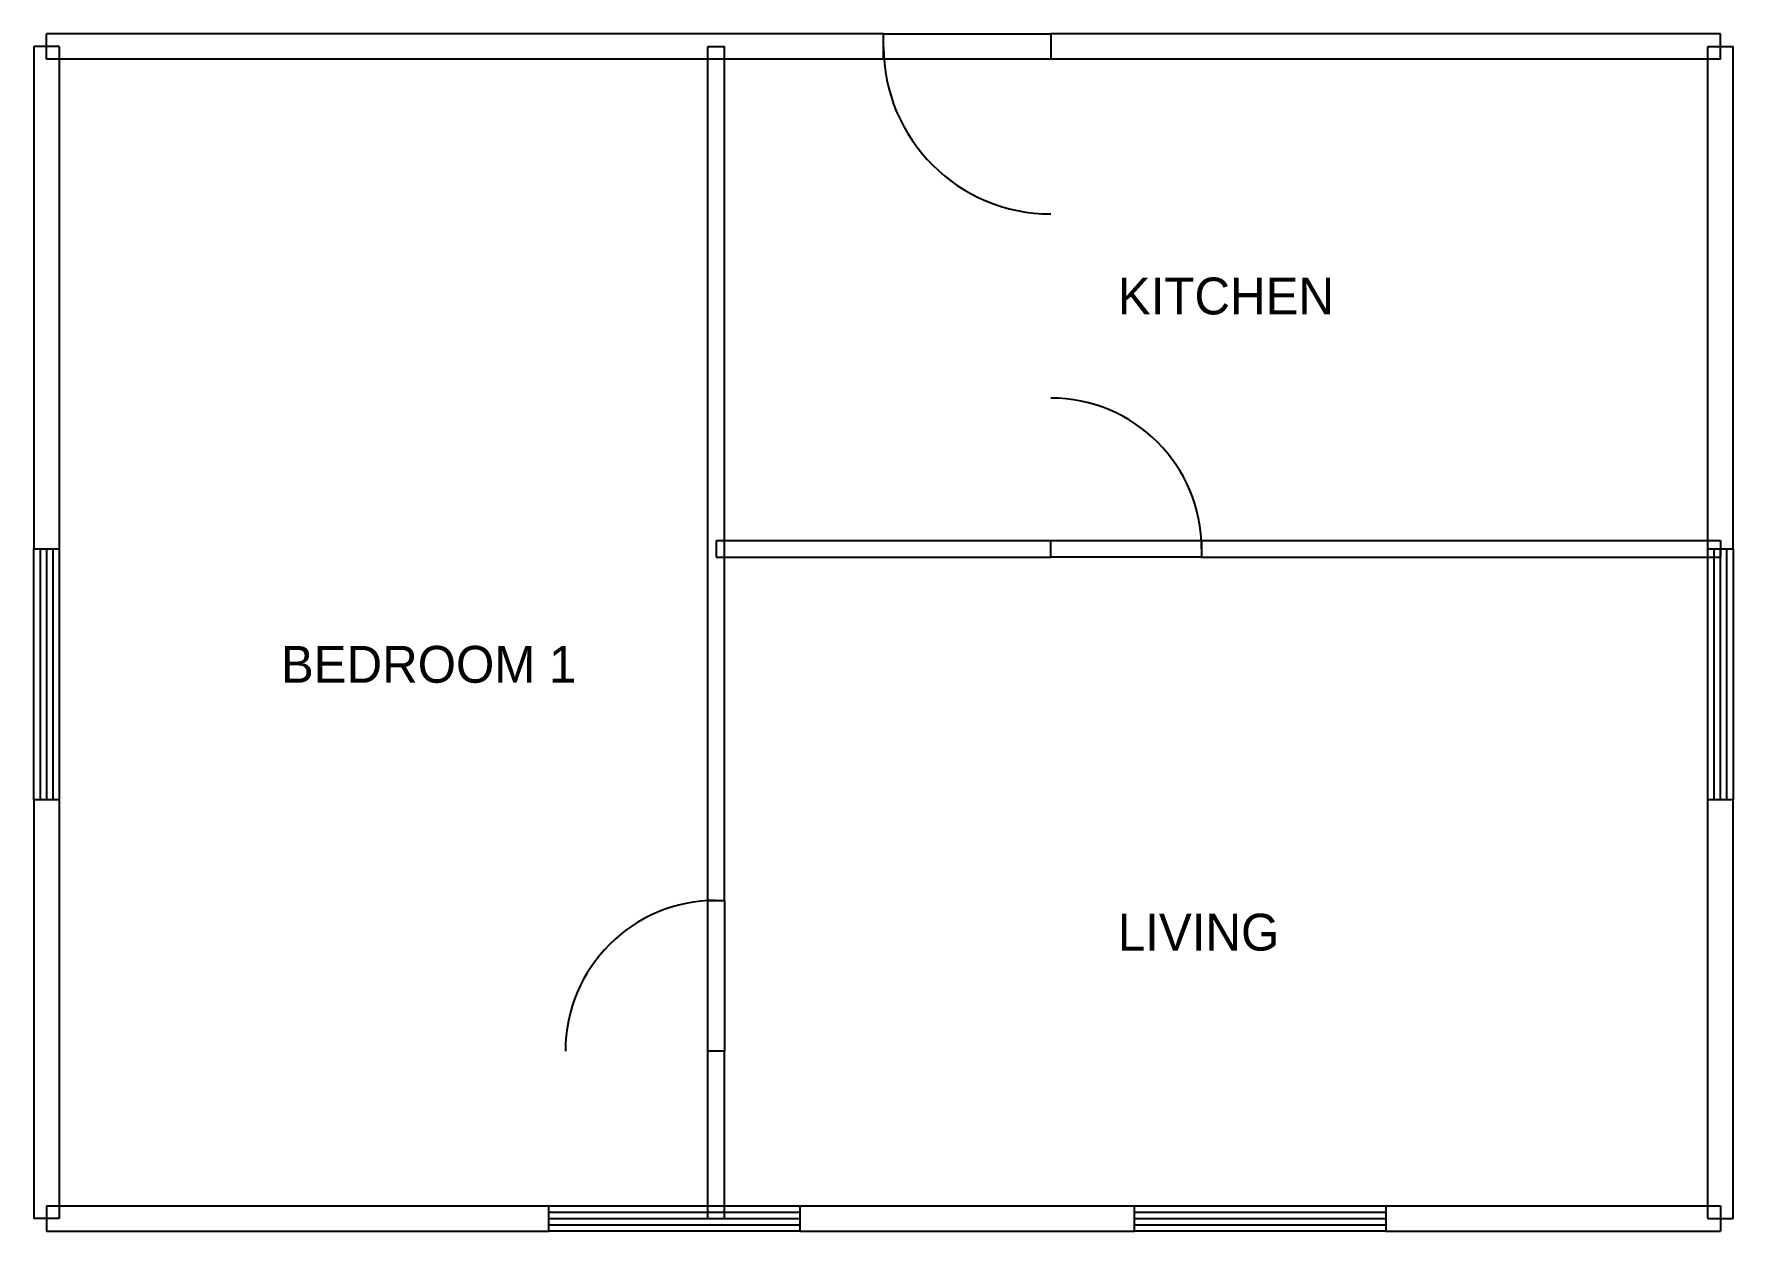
# Model space of a CAD drawing. Header units: metres. Extents: x -0.1 to 10.1, y -0.1 to 7.1.
import ezdxf

# ---------------------------------------------------------------- set-up
doc = ezdxf.new("R2010")
doc.units = ezdxf.units.M
for name, color, linetype in [('A-ANNO-TEXT', 2, 'Continuous'), ('A-DOOR', 3, 'Continuous'), ('A-GLAZ', 4, 'Continuous'), ('A-WALL', 7, 'Continuous')]:
    doc.layers.add(name, color=color, linetype=linetype)

msp = doc.modelspace()

# ---------------------------------------------------------------- linework, layer by layer
at = {"layer": 'A-DOOR'}
for points in [[(6, 6.925), (5, 6.925), (5, 7.075), (6, 7.075)], [(6, 4.05), (6.9, 4.05), (6.9, 3.95), (6, 3.95)], [(3.95, 1), (3.95, 1.9), (4.05, 1.9), (4.05, 1)]]:
    msp.add_lwpolyline(points, close=True, dxfattribs=at)
for centre, radius, start, end in [((6, 7), 1, 180, 270), ((6, 4), 0.9, 0, 90), ((4, 1), 0.9, 90, 180)]:
    msp.add_arc(centre, radius, start, end, dxfattribs=at)
at = {"layer": 'A-GLAZ'}
for p, q in [((-0.0375, 4), (-0.0375, 2.5)), ((0, 4), (0, 2.5)), ((0.0375, 4), (0.0375, 2.5)), ((9.9625, 2.5), (9.9625, 4)), ((10, 2.5), (10, 4)), ((10.0375, 2.5), (10.0375, 4)), ((3, 0.0375), (4.5, 0.0375)), ((3, 0), (4.5, 0)), ((6.5, 0.0375), (8, 0.0375)), ((6.5, 0), (8, 0)), ((3, -0.0375), (4.5, -0.0375)), ((6.5, -0.0375), (8, -0.0375))]:
    msp.add_line(p, q, dxfattribs=at)
for points in [[(0.075, 4), (0.075, 2.5), (-0.075, 2.5), (-0.075, 4)], [(9.925, 2.5), (9.925, 4), (10.075, 4), (10.075, 2.5)], [(3, 0.075), (4.5, 0.075), (4.5, -0.075), (3, -0.075)], [(6.5, 0.075), (8, 0.075), (8, -0.075), (6.5, -0.075)]]:
    msp.add_lwpolyline(points, close=True, dxfattribs=at)
at = {"layer": 'A-WALL'}
for p, q in [((5, 7.075), (0, 7.075)), ((0, 6.925), (0, 7.075)), ((10, 7.075), (6, 7.075)), ((10, 6.925), (10, 7.075)), ((-0.075, 7), (-0.075, 4)), ((0.075, 7), (-0.075, 7)), ((5, 6.925), (0, 6.925)), ((0.075, 7), (0.075, 4)), ((3.95, 1.9), (3.95, 7)), ((3.95, 7), (4.05, 7)), ((4.05, 1.9), (4.05, 7)), ((10, 6.925), (6, 6.925)), ((9.925, 4), (9.925, 7)), ((9.925, 7), (10.075, 7)), ((10.075, 4), (10.075, 7)), ((4, 4.05), (6, 4.05)), ((4, 4.05), (4, 3.95)), ((6.9, 4.05), (10, 4.05)), ((10, 4.05), (10, 3.95)), ((4, 3.95), (6, 3.95)), ((6.9, 3.95), (10, 3.95)), ((-0.075, 2.5), (-0.075, 0)), ((0.075, 2.5), (0.075, 0)), ((9.925, 0), (9.925, 2.5)), ((10.075, 0), (10.075, 2.5)), ((3.95, 0), (3.95, 1)), ((4.05, 0), (4.05, 1)), ((0.075, 0), (-0.075, 0)), ((0, 0.075), (3, 0.075)), ((0, 0.075), (0, -0.075)), ((3.95, 0), (4.05, 0)), ((4.5, 0.075), (6.5, 0.075)), ((8, 0.075), (10, 0.075)), ((9.925, 0), (10.075, 0)), ((10, 0.075), (10, -0.075)), ((0, -0.075), (3, -0.075)), ((4.5, -0.075), (6.5, -0.075)), ((8, -0.075), (10, -0.075))]:
    msp.add_line(p, q, dxfattribs=at)

# ---------------------------------------------------------------- texts
at = {"layer": 'A-ANNO-TEXT'}
for s, p in [('KITCHEN', (6.4, 5.4)), ('BEDROOM 1', (1.4, 3.2)), ('LIVING', (6.4, 1.6))]:
    msp.add_text(s, height=0.22, dxfattribs=at).set_placement(p)

doc.saveas('drawing.dxf')
